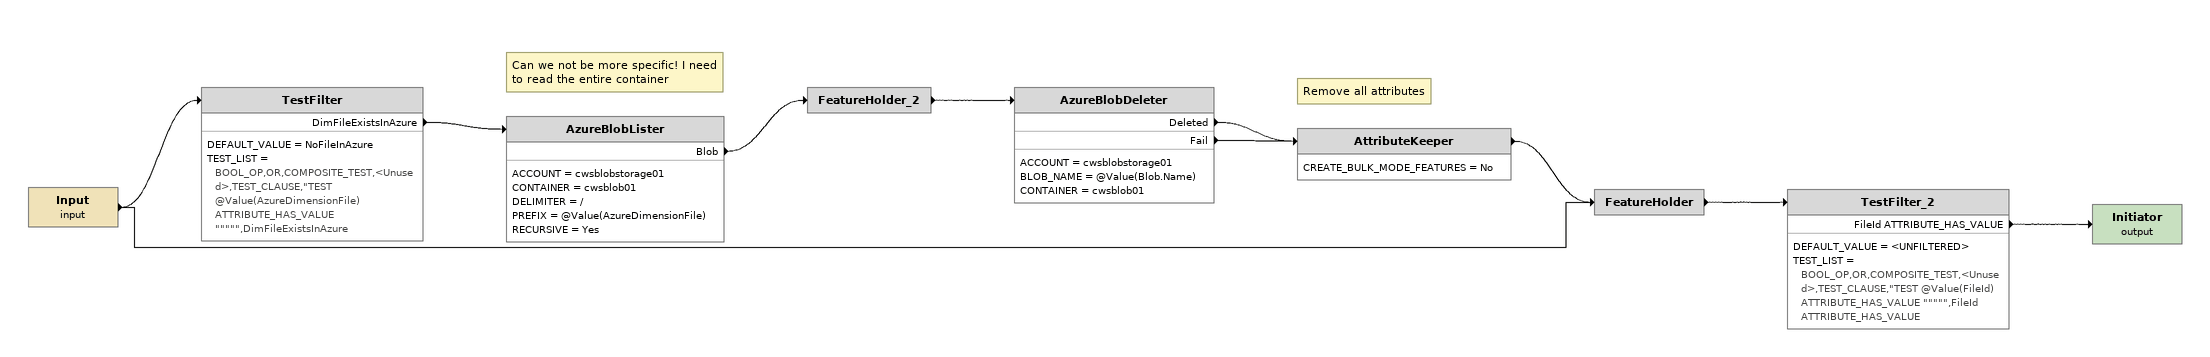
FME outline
Input (input)
    -> TestFilter
    -> FeatureHolder
TestFilter
    DEFAULT_VALUE = NoFileInAzure
    TEST_LIST = BOOL_OP,OR,COMPOSITE_TEST,<Unused>,TEST_CLAUSE,"TEST @Value(AzureDimensionFile) ATTRIBUTE_HAS_VALUE """"",DimFileExistsInAzure
    DimFileExistsInAzure -> AzureBlobLister
Note: Can we not be more specific! I need to read the entire container
AzureBlobLister
    ACCOUNT = cwsblobstorage01
    CONTAINER = cwsblob01
    DELIMITER = /
    PREFIX = @Value(AzureDimensionFile)
    RECURSIVE = Yes
    Blob -> FeatureHolder_2
FeatureHolder_2
    -> AzureBlobDeleter
AzureBlobDeleter
    ACCOUNT = cwsblobstorage01
    BLOB_NAME = @Value(Blob.Name)
    CONTAINER = cwsblob01
    Deleted -> AttributeKeeper
    Fail -> AttributeKeeper
Note: Remove all attributes
AttributeKeeper
    CREATE_BULK_MODE_FEATURES = No
    -> FeatureHolder
FeatureHolder
    -> TestFilter_2
TestFilter_2
    DEFAULT_VALUE = <UNFILTERED>
    TEST_LIST = BOOL_OP,OR,COMPOSITE_TEST,<Unused>,TEST_CLAUSE,"TEST @Value(FileId) ATTRIBUTE_HAS_VALUE """"",FileId ATTRIBUTE_HAS_VALUE
    FileId ATTRIBUTE_HAS_VALUE -> Initiator (output)
Initiator (output)
